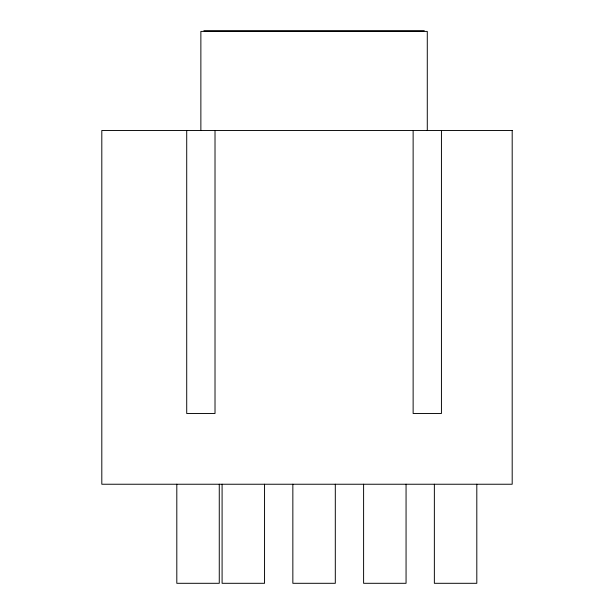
<?xml version="1.0" encoding="UTF-8"?>
<svg xmlns="http://www.w3.org/2000/svg" width="614" height="614" viewBox="0 0 614 614"><rect width="100%" height="100%" fill="white"/><g stroke="black" fill="none" stroke-linecap="round" stroke-linejoin="round"><path stroke-width="0.92" d="M203.863 30.7L424.282 30.7M476.809 484.239L476.809 583.3L434.359 583.3L434.359 484.239M441.435 130.467L441.435 413.491L413.13 413.491L413.13 130.467M427.283 130.467L427.283 31.406L200.87 31.406L200.87 130.467M406.061 484.239L406.061 583.3L363.603 583.3L363.603 484.239M335.305 484.239L335.305 583.3L292.847 583.3L292.847 484.239M264.55 484.239L264.55 583.3L222.091 583.3L222.091 484.239M219.267 484.239L219.267 583.3L176.809 583.3L176.809 484.239M215.015 130.467L215.015 413.491L186.717 413.491L186.717 130.467M512.191 130.467L101.809 130.467L101.809 484.239L512.191 484.239L512.191 130.467"/></g></svg>
